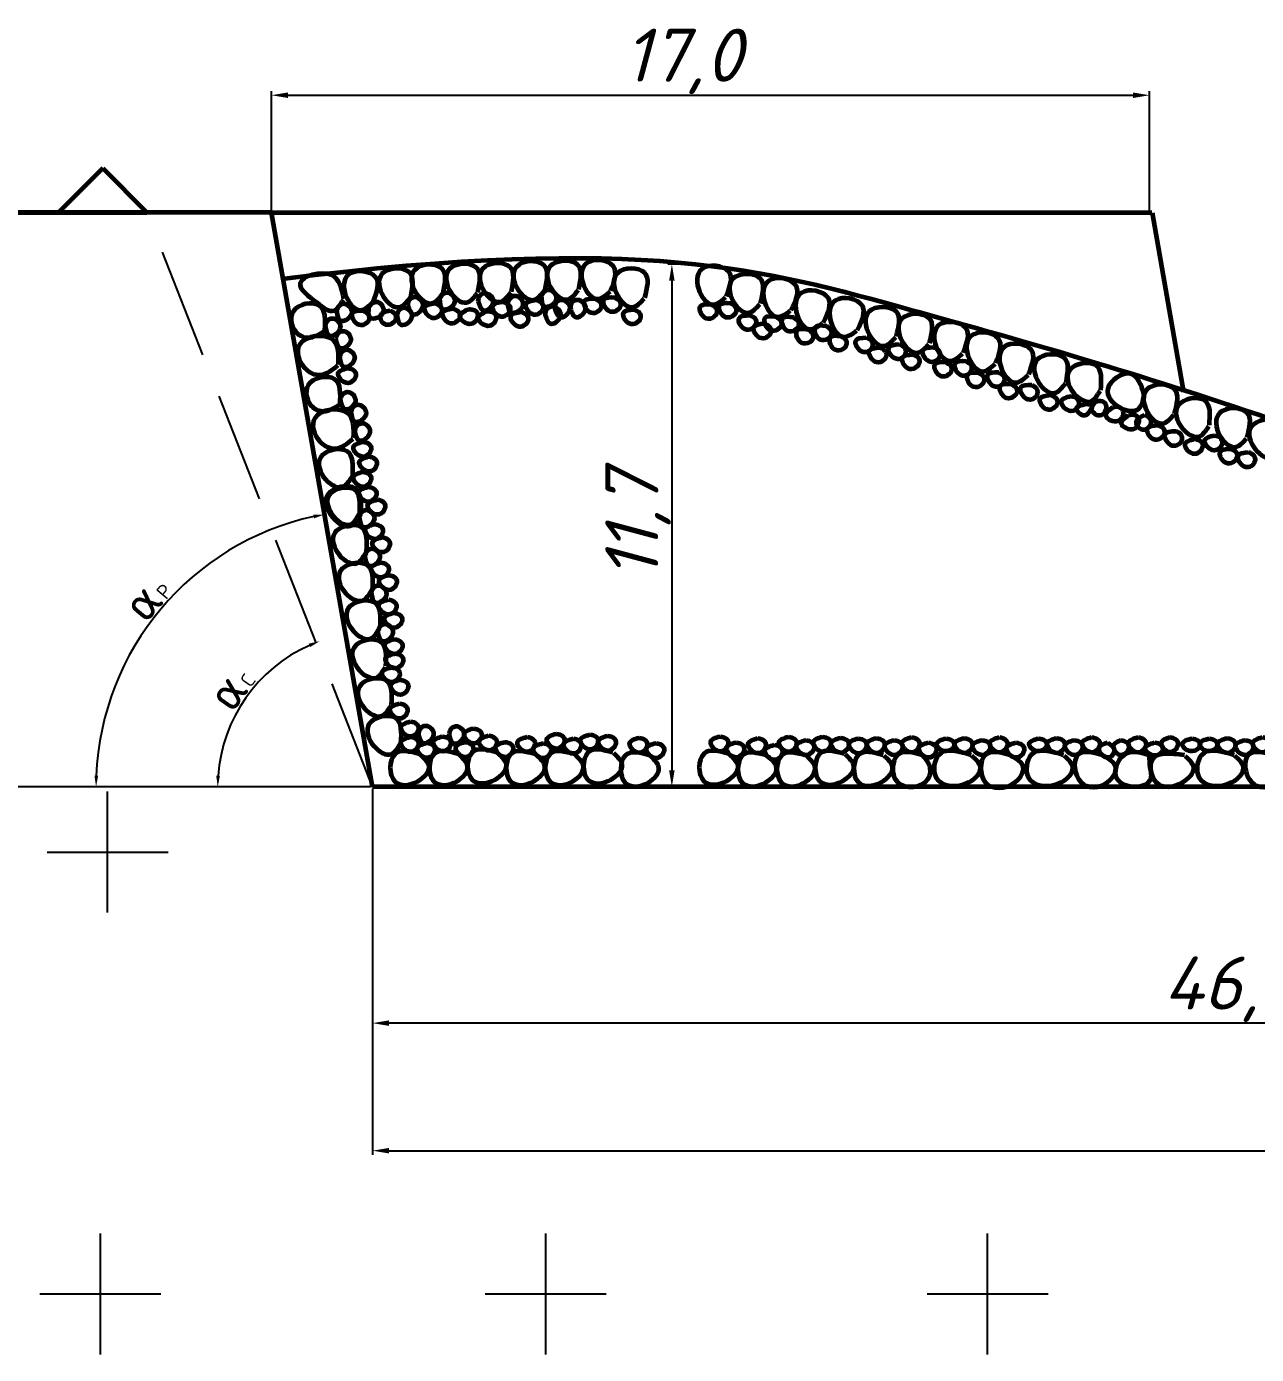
# Model space of a CAD drawing. Header units: millimetres. Extents: x 1555 to 5750, y -1109 to 1444.
# Drawn here: x 3467.8 to 3523.5, y -448.6 to -388.5 of the extents above; entities that cross this region are included whole.
import ezdxf

# ---------------------------------------------------------------- set-up
doc = ezdxf.new("R2010")
doc.units = ezdxf.units.MM
doc.linetypes.add('gost5', pattern=[7, 5, -2, 0])
doc.dimstyles.new('ISO-25', dxfattribs={"dimtxt": 2.5, "dimasz": 2.5, "dimexe": 1.25, "dimexo": 0.625, "dimtad": 1, "dimtxsty": 'Standard', "dimcen": 2.5, "dimadec": 0, "dimazin": 0, "dimtfac": 1, "dimtmove": 0, "dimatfit": 3, "dimfxl": 1, "dimarcsym": 0})

# ---------------------------------------------------------------- blocks, each defined once
blk = doc.blocks.new('*D71')
at = {"color": 0, "lineweight": -2, "transparency": 16777216}
for p, q in [((3483.45, -422.983), (3483.45, -439.544)), ((3609.814, -423.233), (3609.814, -439.544)), ((3484.2, -439.357), (3609.064, -439.357))]:
    blk.add_line(p, q, dxfattribs=at)
at = {"color": 0, "lineweight": 25, "transparency": 16777216}
for points in [[(3484.2, -439.232), (3484.2, -439.482), (3483.45, -439.357)], [(3609.064, -439.232), (3609.064, -439.482), (3609.814, -439.357)]]:
    blk.add_solid(points, dxfattribs=at)
at = {"layer": 'Defpoints', "color": 0, "lineweight": 25, "transparency": 16777216}
for p in [(3483.45, -422.889), (3609.814, -423.139), (3609.814, -439.357)]:
    blk.add_point(p, dxfattribs=at)
at = {"color": 0, "transparency": 16777216, "insert": (3546.632, -438.063), "char_height": 2.4, "attachment_point": 5}
blk.add_mtext('{\\fISOCPEUR|b0|i1|c0|p34;6\\fISOCPEUR|b0|i1|c204|p34;6}', dxfattribs=at)
blk = doc.blocks.new('*D73')
at = {"color": 0, "lineweight": -2, "transparency": 16777216}
for p, q in [((3483.45, -422.983), (3483.45, -433.771)), ((3566.184, -423.233), (3566.184, -433.771)), ((3565.434, -433.584), (3484.2, -433.584))]:
    blk.add_line(p, q, dxfattribs=at)
at = {"color": 0, "lineweight": 25, "transparency": 16777216}
for points in [[(3484.2, -433.459), (3484.2, -433.709), (3483.45, -433.584)], [(3565.434, -433.459), (3565.434, -433.709), (3566.184, -433.584)]]:
    blk.add_solid(points, dxfattribs=at)
at = {"layer": 'Defpoints', "color": 0, "lineweight": 25, "transparency": 16777216}
for p in [(3483.45, -422.889), (3566.184, -423.139), (3483.45, -433.584)]:
    blk.add_point(p, dxfattribs=at)
at = {"color": 0, "transparency": 16777216, "insert": (3522.248, -432.05), "char_height": 2.4, "attachment_point": 5}
blk.add_mtext('{\\fISOCPEUR|b0|i1|c0|p34;46\\fISOCPEUR|b0|i1|c204|p34;,0}', dxfattribs=at)
blk = doc.blocks.new('*D74')
at = {"color": 0, "lineweight": -2, "transparency": 16777216}
for p, q in [((3478.772, -396.889), (3459.205, -396.889)), ((3459.393, -422.139), (3459.393, -397.639)), ((3483.357, -422.889), (3459.205, -422.889))]:
    blk.add_line(p, q, dxfattribs=at)
at = {"color": 0, "lineweight": 25, "transparency": 16777216}
for points in [[(3459.268, -397.639), (3459.518, -397.639), (3459.393, -396.889)], [(3459.268, -422.139), (3459.518, -422.139), (3459.393, -422.889)]]:
    blk.add_solid(points, dxfattribs=at)
at = {"layer": 'Defpoints', "color": 0, "lineweight": 25, "transparency": 16777216}
for p in [(3459.393, -396.889), (3478.866, -396.889), (3483.45, -422.889)]:
    blk.add_point(p, dxfattribs=at)
at = {"color": 0, "transparency": 16777216, "insert": (3458.099, -411.889), "char_height": 2.4, "attachment_point": 5, "rotation": 90}
blk.add_mtext('{\\fISOCPEUR|b0|i1|c0|p34;13}', dxfattribs=at)
blk = doc.blocks.new('*D78')
at = {"color": 0, "lineweight": -2, "transparency": 16777216}
blk.add_arc((3483.45, -422.889), 7.012, 114.08647, 175.91353, dxfattribs=at)
at = {"color": 0, "lineweight": 25, "transparency": 16777216}
for points in [[(3480.557, -416.411), (3480.62, -416.565), (3481.052, -416.3)], [(3476.54, -422.393), (3476.373, -422.387), (3476.438, -422.889)]]:
    blk.add_solid(points, dxfattribs=at)
at = {"layer": 'Defpoints', "color": 0, "lineweight": 25, "transparency": 16777216}
for p in [(3472.531, -392.889), (3478.638, -417.789), (3472.282, -422.889), (3483.45, -422.889), (3483.45, -422.889)]:
    blk.add_point(p, dxfattribs=at)
at = {"color": 0, "transparency": 16777216, "insert": (3477, -418.373), "char_height": 1.6, "attachment_point": 5, "rotation": 55}
blk.add_mtext('{\\fISOCPEUR|b0|i0|c204|p34;α\\fISOCPEUR|b0|i0|c0|p34;\\H0.4x;C}', dxfattribs=at)
blk = doc.blocks.new('*D79')
at = {"color": 0, "lineweight": -2, "transparency": 16777216}
blk.add_line((3472.219, -422.889), (3470.807, -422.889), dxfattribs=at)
blk.add_arc((3483.45, -422.889), 12.519, 102.28854, 177.71146, dxfattribs=at)
at = {"color": 0, "lineweight": 25, "transparency": 16777216}
for points in [[(3480.77, -410.576), (3480.802, -410.739), (3481.276, -410.561)], [(3471.025, -422.391), (3470.858, -422.388), (3470.932, -422.889)]]:
    blk.add_solid(points, dxfattribs=at)
at = {"layer": 'Defpoints', "color": 0, "lineweight": 25, "transparency": 16777216}
for p in [(3478.161, -392.889), (3475.975, -412.848), (3472.282, -422.889), (3483.45, -422.889), (3483.45, -422.889)]:
    blk.add_point(p, dxfattribs=at)
at = {"color": 0, "transparency": 16777216, "insert": (3473.2, -414.288), "char_height": 1.6, "attachment_point": 5, "rotation": 50}
blk.add_mtext('{\\fISOCPEUR|b0|i0|c204|p34;α\\H0.4063x;Р}', dxfattribs=at)
blk = doc.blocks.new('*D80')
at = {"color": 0, "lineweight": -2, "transparency": 16777216}
for p, q in [((3498.063, -399.231), (3496.81, -399.231)), ((3496.998, -399.981), (3496.998, -422.139)), ((3498.063, -422.889), (3496.81, -422.889))]:
    blk.add_line(p, q, dxfattribs=at)
at = {"color": 0, "lineweight": 25, "transparency": 16777216}
for points in [[(3496.873, -399.981), (3497.123, -399.981), (3496.998, -399.231)], [(3496.873, -422.139), (3497.123, -422.139), (3496.998, -422.889)]]:
    blk.add_solid(points, dxfattribs=at)
at = {"layer": 'Defpoints', "color": 0, "lineweight": 25, "transparency": 16777216}
for p in [(3498.157, -399.231), (3496.998, -422.889), (3498.157, -422.889)]:
    blk.add_point(p, dxfattribs=at)
at = {"color": 0, "transparency": 16777216, "insert": (3495.464, -411.06), "char_height": 2.4, "attachment_point": 5, "rotation": 90}
blk.add_mtext('{\\fISOCPEUR|b0|i1|c0|p34;1\\fISOCPEUR|b0|i1|c204|p34;1,7}', dxfattribs=at)
blk = doc.blocks.new('*D81')
at = {"color": 0, "lineweight": -2, "transparency": 16777216}
for p, q in [((3478.866, -396.796), (3478.866, -391.403)), ((3479.616, -391.59), (3517.866, -391.59)), ((3518.616, -396.796), (3518.616, -391.403))]:
    blk.add_line(p, q, dxfattribs=at)
at = {"color": 0, "lineweight": 25, "transparency": 16777216}
for points in [[(3479.616, -391.465), (3479.616, -391.715), (3478.866, -391.59)], [(3517.866, -391.465), (3517.866, -391.715), (3518.616, -391.59)]]:
    blk.add_solid(points, dxfattribs=at)
at = {"layer": 'Defpoints', "color": 0, "lineweight": 25, "transparency": 16777216}
for p in [(3518.616, -391.59), (3478.866, -396.889), (3518.616, -396.889)]:
    blk.add_point(p, dxfattribs=at)
at = {"color": 0, "transparency": 16777216, "insert": (3497.484, -390.056), "char_height": 2.4, "attachment_point": 5}
blk.add_mtext('{\\fISOCPEUR|b0|i1|c204|p34;17,0}', dxfattribs=at)

msp = doc.modelspace()

# ---------------------------------------------------------------- linework, layer by layer
at = {"color": 0, "lineweight": 60}
for p, q in [((3471.2365, -394.8894), (3469.2365, -396.8894)), ((3471.2365, -394.8894), (3473.2365, -396.8894)), ((3432.9451, -396.8894), (3473.2365, -396.8894)), ((3478.8658, -396.8894), (3454.1282, -396.8897)), ((3483.4503, -422.8894), (3478.8658, -396.8894)), ((3478.8658, -396.8894), (3518.7318, -396.8894)), ((3520.1772, -405.0243), (3518.7529, -396.9082)), ((3609.7694, -422.8893), (3483.4503, -422.8894))]:
    msp.add_line(p, q, dxfattribs=at)
at = {"color": 0, "lineweight": 20}
for p, q in [((3471.7237, -396.9043), (3471.7237, -396.8893)), ((3475.7877, -396.9043), (3475.7877, -396.8893)), ((3479.8517, -396.9043), (3479.8517, -396.8893)), ((3483.9157, -396.9043), (3483.9157, -396.8893)), ((3487.9797, -396.9043), (3487.9797, -396.8893)), ((3483.4503, -422.8894), (3470.0057, -422.8894)), ((3483.4503, -422.8894), (3563.4503, -422.8894))]:
    msp.add_line(p, q, dxfattribs=at)
at = {"color": 0, "linetype": 'gost5'}
msp.add_line((3483.4503, -422.8894), (3473.2365, -396.8894), dxfattribs=at)
at = {"color": 0}
for p, q in [((3494.6191, -422.8894), (3483.4503, -422.8894)), ((3471.4511, -428.5785), (3471.4511, -423.1015)), ((3468.7127, -425.84), (3474.1896, -425.84)), ((3471.1298, -448.5785), (3471.1298, -443.1015)), ((3491.2905, -448.5785), (3491.2905, -443.1015)), ((3511.2905, -448.5785), (3511.2905, -443.1015)), ((3468.3914, -445.84), (3473.8683, -445.84)), ((3488.552, -445.84), (3494.029, -445.84)), ((3508.552, -445.84), (3514.029, -445.84))]:
    msp.add_line(p, q, dxfattribs=at)
at = {"color": 0, "lineweight": 60}
msp.add_open_spline([(3545.8888, -414.4269), (3524.7427, -405.9141), (3508.0735, -401.4756), (3495.6867, -397.8747), (3479.3386, -399.9173)], degree=3, knots=[72.687963, 72.687963, 72.687963, 72.687963, 128.1104849, 174.0519789, 174.0519789, 174.0519789, 174.0519789], dxfattribs=at)
for points in [[(3491.2633, -400.3966), (3491.1867, -399.2655), (3489.9597, -399.3486), (3490.0297, -400.3828), (3490.7428, -400.8539), (3491.2332, -400.4311)], [(3492.7904, -400.3762), (3492.7137, -399.2451), (3491.4867, -399.3282), (3491.5568, -400.3623), (3492.2699, -400.8335), (3492.7602, -400.4107)], [(3494.2342, -400.4434), (3494.3398, -399.3147), (3493.1153, -399.2001), (3493.0187, -400.2321), (3493.6471, -400.8114), (3494.1989, -400.4727)], [(3482.1525, -400.8073), (3481.5752, -399.7209), (3480.1658, -400.0981), (3480.9302, -400.9743), (3481.7046, -401.3359), (3482.1278, -400.8459)], [(3483.481, -400.9479), (3483.5866, -399.8191), (3482.3621, -399.7046), (3482.2656, -400.7366), (3482.894, -401.3159), (3483.4458, -400.9771)], [(3485.1784, -400.7245), (3485.1018, -399.5934), (3483.8748, -399.6765), (3483.9448, -400.7107), (3484.6579, -401.1818), (3485.1483, -400.759)], [(3486.648, -400.5474), (3486.5714, -399.4163), (3485.3444, -399.4994), (3485.4144, -400.5335), (3486.1275, -401.0047), (3486.6179, -400.5819)], [(3488.2178, -400.5151), (3488.1412, -399.384), (3486.9142, -399.4671), (3486.9842, -400.5012), (3487.6973, -400.9724), (3488.1877, -400.5496)], [(3489.737, -400.4847), (3489.6604, -399.3536), (3488.4334, -399.4367), (3488.5034, -400.4709), (3489.2165, -400.942), (3489.7069, -400.5192)], [(3495.7755, -400.7549), (3495.7623, -399.6213), (3494.5325, -399.6357), (3494.5446, -400.6721), (3495.2303, -401.1824), (3495.7435, -400.7877)], [(3499.4672, -400.6986), (3499.5728, -399.5698), (3498.3483, -399.4553), (3498.2517, -400.4873), (3498.8801, -401.0666), (3499.4319, -400.7278)], [(3501.0085, -401.0101), (3500.9953, -399.8765), (3499.7655, -399.8909), (3499.7776, -400.9273), (3500.4633, -401.4376), (3500.9765, -401.0429)], [(3502.3977, -401.3134), (3502.607, -400.1992), (3501.3983, -399.9722), (3501.207, -400.9909), (3501.7793, -401.6257), (3502.36, -401.3393)], [(3485.052, -401.0999), (3485.3237, -401.5233), (3485.7304, -401.056), (3485.2939, -400.7256), (3485.133, -400.8341), (3485.052, -401.0999)], [(3486.4999, -400.7956), (3486.6305, -401.2814), (3487.1597, -400.9593), (3486.8438, -400.5122), (3486.6576, -400.5668), (3486.4999, -400.7956)], [(3488.2327, -400.9265), (3488.5044, -401.3498), (3488.9111, -400.8825), (3488.4745, -400.5521), (3488.3136, -400.6606), (3488.2327, -400.9265)], [(3489.5889, -400.9452), (3489.7195, -401.431), (3490.2487, -401.1089), (3489.9328, -400.6618), (3489.7466, -400.7164), (3489.5889, -400.9452)], [(3491.0992, -400.6737), (3491.2298, -401.1596), (3491.759, -400.8374), (3491.4431, -400.3903), (3491.2569, -400.4449), (3491.0992, -400.6737)], [(3491.698, -401.2249), (3491.9697, -401.6483), (3492.3764, -401.1809), (3491.9398, -400.8506), (3491.7789, -400.959), (3491.698, -401.2249)], [(3492.4061, -401.2249), (3492.6778, -401.6483), (3493.0845, -401.1809), (3492.6479, -400.8506), (3492.487, -400.959), (3492.4061, -401.2249)], [(3493.5404, -400.7933), (3493.0479, -400.896), (3493.3393, -401.4427), (3493.8037, -401.1528), (3493.7598, -400.9638), (3493.5404, -400.7933)], [(3494.4155, -400.7388), (3493.923, -400.8416), (3494.2144, -401.3883), (3494.6788, -401.0984), (3494.6349, -400.9094), (3494.4155, -400.7388)], [(3503.861, -401.8719), (3504.0703, -400.7577), (3502.8616, -400.5307), (3502.6703, -401.5494), (3503.2426, -402.1842), (3503.8233, -401.8978)], [(3505.4001, -402.2187), (3505.6093, -401.1045), (3504.4006, -400.8775), (3504.2093, -401.8962), (3504.7816, -402.531), (3505.3623, -402.2446)], [(3481.2907, -402.2263), (3481.0493, -401.1186), (3479.8476, -401.3805), (3480.0684, -402.3932), (3480.6444, -402.5516), (3481.266, -402.2648)], [(3481.831, -401.3499), (3482.0314, -401.8114), (3482.5077, -401.4152), (3482.1297, -401.0192), (3481.9535, -401.1005), (3481.831, -401.3499)], [(3483.0376, -401.3371), (3482.5452, -401.4398), (3482.8366, -401.9865), (3483.301, -401.6966), (3483.2571, -401.5076), (3483.0376, -401.3371)], [(3483.295, -401.1691), (3483.3461, -401.6696), (3483.9201, -401.4365), (3483.6799, -400.9445), (3483.4873, -400.9685), (3483.295, -401.1691)], [(3484.2445, -401.326), (3483.8091, -401.5632), (3484.0434, -401.9754), (3484.5079, -401.6855), (3484.464, -401.4965), (3484.2445, -401.326)], [(3484.5593, -401.5326), (3484.7597, -401.9941), (3485.236, -401.5979), (3484.858, -401.2019), (3484.6818, -401.2832), (3484.5593, -401.5326)], [(3486.2727, -401.0025), (3485.8031, -401.1829), (3486.1783, -401.6758), (3486.5903, -401.3152), (3486.5167, -401.1357), (3486.2727, -401.0025)], [(3487.0902, -401.2458), (3486.6205, -401.4261), (3486.9958, -401.919), (3487.4077, -401.5585), (3487.3341, -401.3789), (3487.0902, -401.2458)], [(3487.7983, -401.2708), (3487.4054, -401.585), (3487.9124, -401.941), (3488.1957, -401.4725), (3488.0712, -401.3238), (3487.7983, -401.2708)], [(3488.6329, -401.3596), (3488.24, -401.6738), (3488.747, -402.0298), (3489.0303, -401.5613), (3488.9058, -401.4125), (3488.6329, -401.3596)], [(3489.3617, -400.9399), (3488.8921, -401.1202), (3489.2673, -401.6132), (3489.6793, -401.2526), (3489.6057, -401.073), (3489.3617, -400.9399)], [(3490.1792, -401.3954), (3489.7095, -401.5757), (3490.0848, -402.0687), (3490.4968, -401.7081), (3490.4232, -401.5286), (3490.1792, -401.3954)], [(3490.8595, -400.8543), (3490.3898, -401.0347), (3490.7651, -401.5276), (3491.177, -401.167), (3491.1034, -400.9875), (3490.8595, -400.8543)], [(3491.2731, -401.5237), (3491.5448, -401.9471), (3491.9515, -401.4798), (3491.515, -401.1494), (3491.3541, -401.2579), (3491.2731, -401.5237)], [(3495.2852, -401.2855), (3494.8062, -401.4392), (3495.1533, -401.9524), (3495.5848, -401.6154), (3495.5213, -401.432), (3495.2852, -401.2855)], [(3498.7734, -401.0485), (3498.2809, -401.1512), (3498.5723, -401.6979), (3499.0367, -401.408), (3498.9929, -401.219), (3498.7734, -401.0485)], [(3499.6485, -400.994), (3499.156, -401.0967), (3499.4474, -401.6434), (3499.9118, -401.3535), (3499.8679, -401.1645), (3499.6485, -400.994)], [(3507.1617, -402.5085), (3507.1484, -401.3749), (3505.9187, -401.3892), (3505.9308, -402.4257), (3506.6164, -402.936), (3507.1297, -402.5413)], [(3508.6582, -402.8167), (3508.645, -401.6831), (3507.4152, -401.6975), (3507.4273, -402.7339), (3508.113, -403.2442), (3508.6262, -402.8495)], [(3481.3131, -402.0198), (3481.5135, -402.4812), (3481.9899, -402.0851), (3481.6118, -401.689), (3481.4357, -401.7703), (3481.3131, -402.0198)], [(3500.5182, -401.5406), (3500.0392, -401.6944), (3500.3863, -402.2076), (3500.8178, -401.8706), (3500.7543, -401.6872), (3500.5182, -401.5406)], [(3501.1856, -401.9244), (3500.7066, -402.0782), (3501.0536, -402.5914), (3501.4851, -402.2544), (3501.4217, -402.071), (3501.1856, -401.9244)], [(3501.7221, -401.606), (3501.2222, -401.6629), (3501.462, -402.2341), (3501.9511, -401.9882), (3501.9249, -401.796), (3501.7221, -401.606)], [(3502.508, -401.6321), (3502.0082, -401.689), (3502.2479, -402.2603), (3502.7371, -402.0144), (3502.7108, -401.8222), (3502.508, -401.6321)], [(3503.9931, -402.0272), (3503.4932, -402.0841), (3503.733, -402.6553), (3504.2222, -402.4095), (3504.1959, -402.2172), (3503.9931, -402.0272)], [(3510.1965, -403.243), (3510.2993, -402.1139), (3509.0745, -402.0025), (3508.9806, -403.0347), (3509.6105, -403.6124), (3510.1614, -403.2723)], [(3481.8996, -403.7733), (3481.6582, -402.6656), (3480.1393, -402.8808), (3480.3577, -403.9129), (3481.0823, -404.2504), (3481.8749, -403.8118)], [(3481.7895, -402.5913), (3481.9899, -403.0527), (3482.4662, -402.6566), (3482.0882, -402.2606), (3481.912, -402.3418), (3481.7895, -402.5913)], [(3503.1631, -402.185), (3502.6633, -402.2419), (3502.903, -402.8132), (3503.3922, -402.5673), (3503.3659, -402.375), (3503.1631, -402.185)], [(3504.6742, -402.4912), (3504.1744, -402.5481), (3504.4141, -403.1193), (3504.9033, -402.8734), (3504.877, -402.6812), (3504.6742, -402.4912)], [(3505.7987, -402.5501), (3505.3197, -402.7039), (3505.6668, -403.217), (3506.0678, -402.9946), (3506.0348, -402.6967), (3505.7987, -402.5501)], [(3511.6698, -403.718), (3511.7726, -402.589), (3510.5478, -402.4775), (3510.4538, -403.5098), (3511.0837, -404.0875), (3511.6346, -403.7473)], [(3481.9641, -403.4327), (3482.1645, -403.8942), (3482.6408, -403.498), (3482.2628, -403.102), (3482.0866, -403.1833), (3481.9641, -403.4327)], [(3506.4116, -403.0106), (3505.9326, -403.1643), (3506.2797, -403.6775), (3506.7112, -403.3405), (3506.6477, -403.1571), (3506.4116, -403.0106)], [(3507.2953, -402.8583), (3506.8163, -403.0121), (3507.1634, -403.5253), (3507.5643, -403.3028), (3507.5314, -403.0049), (3507.2953, -402.8583)], [(3508.8416, -402.9921), (3508.3626, -403.1459), (3508.7097, -403.659), (3509.1107, -403.4366), (3509.0777, -403.1387), (3508.8416, -402.9921)], [(3513.1558, -404.2267), (3513.2585, -403.0977), (3512.0338, -402.9862), (3511.9398, -404.0185), (3512.5697, -404.5962), (3513.1206, -404.256)], [(3514.8425, -404.5992), (3514.7511, -403.4692), (3513.5253, -403.5683), (3513.6089, -404.6015), (3514.3281, -405.0632), (3514.8129, -404.6341)], [(3507.9082, -403.3188), (3507.4292, -403.4726), (3507.7763, -403.9857), (3508.2078, -403.6488), (3508.1443, -403.4654), (3507.9082, -403.3188)], [(3509.3991, -403.6657), (3508.9069, -403.7697), (3509.1997, -404.3156), (3509.6634, -404.0245), (3509.619, -403.8357), (3509.3991, -403.6657)], [(3510.3097, -403.62), (3509.8175, -403.724), (3510.1103, -404.27), (3510.532, -404.0897), (3510.5296, -403.79), (3510.3097, -403.62)], [(3516.4126, -404.9321), (3516.2061, -403.8174), (3514.9968, -404.0414), (3515.1856, -405.0606), (3515.9483, -405.4464), (3516.3866, -404.9699)], [(3481.9798, -405.5553), (3481.7383, -404.4476), (3480.5367, -404.7095), (3480.7575, -405.7222), (3481.3335, -405.8806), (3481.955, -405.5938)], [(3482.3317, -403.9404), (3481.8935, -404.1875), (3482.3369, -404.6202), (3482.6916, -404.2032), (3482.5925, -404.0364), (3482.3317, -403.9404)], [(3510.8724, -404.1407), (3510.3801, -404.2447), (3510.6729, -404.7907), (3511.1366, -404.4996), (3511.0922, -404.3107), (3510.8724, -404.1407)], [(3511.7957, -404.1287), (3511.3035, -404.2327), (3511.5963, -404.7787), (3512.0179, -404.5984), (3512.0156, -404.2987), (3511.7957, -404.1287)], [(3518.3818, -405.1465), (3517.7593, -404.199), (3516.7314, -404.8743), (3517.3006, -405.7406), (3518.1381, -405.7775), (3518.3725, -405.1913)], [(3482.0022, -405.3488), (3482.2026, -405.8102), (3482.6789, -405.4141), (3482.3009, -405.018), (3482.1247, -405.0993), (3482.0022, -405.3488)], [(3512.3583, -404.6495), (3511.8661, -404.7534), (3512.1589, -405.2994), (3512.6226, -405.0083), (3512.5782, -404.8194), (3512.3583, -404.6495)], [(3513.2912, -404.7031), (3512.7989, -404.8071), (3513.0917, -405.3531), (3513.5134, -405.1728), (3513.5111, -404.8731), (3513.2912, -404.7031)], [(3519.7543, -406.0145), (3519.7411, -404.8809), (3518.5114, -404.8952), (3518.5235, -405.9317), (3519.2091, -406.442), (3519.7223, -406.0472)], [(3482.4785, -405.9203), (3482.6789, -406.3818), (3483.1552, -405.9856), (3482.7772, -405.5896), (3482.601, -405.6709), (3482.4785, -405.9203)], [(3514.1289, -405.1518), (3513.6617, -405.3382), (3514.0433, -405.8262), (3514.4506, -405.4603), (3514.3746, -405.2817), (3514.1289, -405.1518)], [(3515.0767, -405.2057), (3514.631, -405.4389), (3515.0605, -405.8853), (3515.4177, -405.5977), (3515.3344, -405.3098), (3515.0767, -405.2057)], [(3515.7592, -405.5548), (3515.3135, -405.7881), (3515.6813, -406.0893), (3515.9277, -405.8653), (3516.0169, -405.6589), (3515.7592, -405.5548)], [(3516.1921, -405.4407), (3516.0105, -405.8503), (3516.4407, -406.0735), (3516.6223, -405.557), (3516.47, -405.4368), (3516.1921, -405.4407)], [(3521.3298, -406.5237), (3521.1234, -405.409), (3519.9141, -405.633), (3520.1029, -406.6522), (3520.8655, -407.038), (3521.3039, -406.5615)], [(3482.5886, -407.1023), (3482.3472, -405.9946), (3480.8284, -406.2098), (3481.0467, -407.242), (3481.7713, -407.5794), (3482.5639, -407.1408)], [(3516.9618, -405.7004), (3516.6413, -406.0883), (3517.2104, -406.3332), (3517.392, -405.8167), (3517.2396, -405.6965), (3516.9618, -405.7004)], [(3517.6682, -406.0589), (3517.3477, -406.4468), (3517.9168, -406.6917), (3518.0984, -406.1752), (3517.9461, -406.055), (3517.6682, -406.0589)], [(3518.3914, -406.0561), (3518.0355, -406.3371), (3518.2595, -406.723), (3518.6605, -406.5006), (3518.6275, -406.2026), (3518.3914, -406.0561)], [(3523.042, -407.0852), (3523.0288, -405.9516), (3521.799, -405.966), (3521.8111, -407.0024), (3522.4968, -407.5127), (3523.01, -407.118)], [(3524.6413, -407.4873), (3524.4349, -406.3726), (3523.2256, -406.5966), (3523.4144, -407.6157), (3524.177, -408.0016), (3524.6154, -407.5251)], [(3482.6532, -406.7617), (3482.8536, -407.2232), (3483.3299, -406.827), (3482.9519, -406.431), (3482.7757, -406.5123), (3482.6532, -406.7617)], [(3519.0043, -406.5165), (3518.5253, -406.6703), (3518.8724, -407.1835), (3519.3039, -406.8465), (3519.2404, -406.6631), (3519.0043, -406.5165)], [(3519.7972, -406.7858), (3519.3182, -406.9396), (3519.6653, -407.4527), (3520.0663, -407.2303), (3520.0333, -406.9324), (3519.7972, -406.7858)], [(3483.0208, -407.2694), (3482.5826, -407.5166), (3483.026, -407.9492), (3483.3807, -407.5322), (3483.2816, -407.3654), (3483.0208, -407.2694)], [(3520.6765, -407.1464), (3520.2307, -407.3797), (3520.6603, -407.8261), (3521.028, -407.4204), (3520.9341, -407.2505), (3520.6765, -407.1464)], [(3521.5628, -406.983), (3521.117, -407.2162), (3521.5466, -407.6626), (3521.9038, -407.375), (3521.8205, -407.0871), (3521.5628, -406.983)], [(3482.5479, -408.8153), (3482.3065, -407.7076), (3481.1049, -407.9695), (3481.3256, -408.9822), (3482.0942, -409.317), (3482.5232, -408.8538)], [(3483.286, -407.9425), (3482.8479, -408.1897), (3483.2912, -408.6224), (3483.646, -408.2053), (3483.5469, -408.0385), (3483.286, -407.9425)], [(3522.292, -407.5873), (3521.8129, -407.7411), (3522.16, -408.2542), (3522.5915, -407.9173), (3522.5281, -407.7339), (3522.292, -407.5873)], [(3523.1087, -407.7494), (3522.6297, -407.9032), (3522.9768, -408.4163), (3523.3778, -408.1939), (3523.3448, -407.896), (3523.1087, -407.7494)], [(3483.0188, -408.6281), (3482.5806, -408.8752), (3483.024, -409.3079), (3483.3787, -408.8909), (3483.2796, -408.724), (3483.0188, -408.6281)], [(3483.2609, -409.3136), (3482.8227, -409.5608), (3483.2661, -409.9934), (3483.6208, -409.5764), (3483.5217, -409.4096), (3483.2609, -409.3136)], [(3482.8533, -410.6878), (3483.0537, -411.1493), (3483.5301, -410.7531), (3483.152, -410.3571), (3482.9759, -410.4384), (3482.8533, -410.6878)], [(3483.6644, -409.8916), (3483.2262, -410.1387), (3483.6696, -410.5714), (3484.0243, -410.1544), (3483.9252, -409.9876), (3483.6644, -409.8916)], [(3483.179, -412.2451), (3482.9376, -411.1374), (3481.736, -411.3993), (3481.9567, -412.412), (3482.7311, -412.7737), (3483.1543, -412.2836)], [(3483.5511, -410.9975), (3483.1129, -411.2446), (3483.5563, -411.6773), (3483.911, -411.2603), (3483.8119, -411.0935), (3483.5511, -410.9975)], [(3483.8758, -411.5953), (3483.4376, -411.8425), (3483.881, -412.2751), (3484.2358, -411.8581), (3484.1366, -411.6913), (3483.8758, -411.5953)], [(3483.1065, -412.437), (3483.3069, -412.8985), (3483.7832, -412.5023), (3483.4052, -412.1063), (3483.229, -412.1876), (3483.1065, -412.437)], [(3483.4459, -413.958), (3483.2045, -412.8504), (3482.0029, -413.1123), (3482.2236, -414.125), (3482.9922, -414.4598), (3483.4212, -413.9966)], [(3483.8246, -412.7397), (3483.3864, -412.9868), (3483.8298, -413.4195), (3484.1845, -413.0025), (3484.0854, -412.8357), (3483.8246, -412.7397)], [(3484.1835, -413.3033), (3483.7453, -413.5505), (3484.1887, -413.9832), (3484.5434, -413.5661), (3484.4443, -413.3993), (3484.1835, -413.3033)], [(3483.399, -414.1074), (3483.5994, -414.5688), (3484.0757, -414.1727), (3483.6977, -413.7766), (3483.5215, -413.8579), (3483.399, -414.1074)], [(3483.7939, -415.6624), (3483.5524, -414.5548), (3482.3508, -414.8167), (3482.5716, -415.8294), (3483.346, -416.191), (3483.7691, -415.701)], [(3484.1664, -414.4136), (3483.7282, -414.6607), (3484.1716, -415.0934), (3484.5263, -414.6764), (3484.4272, -414.5096), (3484.1664, -414.4136)], [(3484.4228, -415.0114), (3483.9846, -415.2585), (3484.428, -415.6912), (3484.7827, -415.2742), (3484.6836, -415.1074), (3484.4228, -415.0114)], [(3483.6942, -415.8506), (3483.8946, -416.312), (3484.3709, -415.9159), (3483.9929, -415.5198), (3483.8167, -415.6011), (3483.6942, -415.8506)], [(3484.0544, -417.4283), (3483.8129, -416.3206), (3482.6113, -416.5825), (3482.8321, -417.5952), (3483.6065, -417.9569), (3484.0297, -417.4668)], [(3484.4399, -416.207), (3484.0017, -416.4542), (3484.4451, -416.8869), (3484.7998, -416.4698), (3484.7007, -416.303), (3484.4399, -416.207)], [(3484.474, -416.8561), (3484.0359, -417.1032), (3484.4793, -417.5359), (3484.834, -417.1189), (3484.7349, -416.9521), (3484.474, -416.8561)], [(3484.3144, -417.4755), (3483.8762, -417.7227), (3484.3196, -418.1554), (3484.6744, -417.7383), (3484.5752, -417.5715), (3484.3144, -417.4755)], [(3484.3093, -419.1812), (3484.0678, -418.0735), (3482.8662, -418.3354), (3483.087, -419.3481), (3483.8555, -419.6829), (3484.2845, -419.2197)], [(3484.7059, -418.0452), (3484.2677, -418.2924), (3484.7111, -418.7251), (3485.0658, -418.308), (3484.9667, -418.1412), (3484.7059, -418.0452)], [(3484.6716, -419.1228), (3484.2334, -419.3699), (3484.6768, -419.8026), (3485.0315, -419.3856), (3484.9324, -419.2188), (3484.6716, -419.1228)], [(3484.7402, -420.8861), (3484.4987, -419.7784), (3483.2971, -420.0403), (3483.5179, -421.0531), (3484.2923, -421.4147), (3484.7154, -420.9246)], [(3485.1677, -419.9363), (3484.7295, -420.1835), (3485.1729, -420.6161), (3485.5276, -420.1991), (3485.4285, -420.0323), (3485.1677, -419.9363)], [(3485.1677, -420.6303), (3484.7295, -420.8775), (3485.1729, -421.3102), (3485.5276, -420.8931), (3485.4285, -420.7263), (3485.1677, -420.6303)], [(3485.535, -420.4549), (3485.7354, -420.9163), (3486.2117, -420.5202), (3485.8337, -420.1241), (3485.6575, -420.2054), (3485.535, -420.4549)], [(3486.6338, -420.6062), (3486.1957, -420.8534), (3486.6391, -421.2861), (3486.9938, -420.869), (3486.8947, -420.7022), (3486.6338, -420.6062)], [(3486.9209, -420.4757), (3487.1213, -420.9371), (3487.5977, -420.541), (3487.2196, -420.145), (3487.0434, -420.2262), (3486.9209, -420.4757)], [(3488.0267, -420.2446), (3487.5885, -420.4918), (3488.0319, -420.9244), (3488.3866, -420.5074), (3488.2875, -420.3406), (3488.0267, -420.2446)], [(3488.7097, -420.5693), (3488.2715, -420.8165), (3488.7149, -421.2492), (3489.0696, -420.8321), (3488.9705, -420.6653), (3488.7097, -420.5693)], [(3490.4405, -420.629), (3490.0023, -420.8761), (3490.4457, -421.3088), (3490.8004, -420.8918), (3490.7013, -420.725), (3490.4405, -420.629)], [(3491.7792, -420.4901), (3491.341, -420.7373), (3491.7844, -421.1699), (3492.1391, -420.7529), (3492.04, -420.5861), (3491.7792, -420.4901)], [(3493.2979, -420.5233), (3492.8597, -420.7705), (3493.3031, -421.2032), (3493.6578, -420.7861), (3493.5587, -420.6193), (3493.2979, -420.5233)], [(3494.1028, -420.5823), (3493.6646, -420.8294), (3494.108, -421.2621), (3494.4627, -420.8451), (3494.3636, -420.6783), (3494.1028, -420.5823)], [(3495.5249, -420.6704), (3495.0867, -420.9176), (3495.5301, -421.3502), (3495.8848, -420.9332), (3495.7857, -420.7664), (3495.5249, -420.6704)], [(3499.1925, -420.6072), (3498.7543, -420.8544), (3499.1977, -421.2871), (3499.5524, -420.87), (3499.4533, -420.7032), (3499.1925, -420.6072)], [(3502.2856, -420.6267), (3501.8474, -420.8738), (3502.2908, -421.3065), (3502.6455, -420.8895), (3502.5464, -420.7227), (3502.2856, -420.6267)], [(3503.8394, -420.6233), (3503.4012, -420.8705), (3503.8446, -421.3032), (3504.1993, -420.8861), (3504.1002, -420.7193), (3503.8394, -420.6233)], [(3504.6471, -420.6697), (3504.2089, -420.9169), (3504.6523, -421.3496), (3505.007, -420.9325), (3504.9079, -420.7657), (3504.6471, -420.6697)], [(3507.8517, -420.6494), (3507.4135, -420.8965), (3507.8569, -421.3292), (3508.2116, -420.9122), (3508.1125, -420.7454), (3507.8517, -420.6494)], [(3511.8244, -420.6494), (3511.3862, -420.8965), (3511.8296, -421.3292), (3512.1844, -420.9122), (3512.0852, -420.7454), (3511.8244, -420.6494)], [(3516.0097, -420.6494), (3515.5715, -420.8965), (3516.0149, -421.3292), (3516.3696, -420.9122), (3516.2705, -420.7454), (3516.0097, -420.6494)], [(3518.1008, -420.6494), (3517.6627, -420.8965), (3518.1061, -421.3292), (3518.4608, -420.9122), (3518.3617, -420.7454), (3518.1008, -420.6494)], [(3519.5405, -420.6404), (3519.166, -420.8875), (3519.5457, -421.3202), (3519.9004, -420.9032), (3519.8013, -420.7364), (3519.5405, -420.6404)], [(3523.7309, -420.6494), (3523.2927, -420.8965), (3523.7361, -421.3292), (3524.0908, -420.9122), (3523.9917, -420.7454), (3523.7309, -420.6494)], [(3485.5841, -421.4125), (3484.4504, -421.4125), (3484.4504, -422.6423), (3485.487, -422.6423), (3486.0052, -421.9627), (3485.6165, -421.4449)], [(3485.9104, -420.9002), (3485.4722, -421.1474), (3485.9156, -421.5801), (3486.2703, -421.163), (3486.1712, -420.9962), (3485.9104, -420.9002)], [(3487.3561, -421.4125), (3486.2225, -421.4125), (3486.2225, -422.6423), (3487.259, -422.6423), (3487.7497, -421.9627), (3487.3885, -421.4449)], [(3487.6487, -420.8609), (3487.2105, -421.1081), (3487.6539, -421.5407), (3488.0086, -421.1237), (3487.9095, -420.9569), (3487.6487, -420.8609)], [(3489.0844, -421.3358), (3487.9507, -421.3358), (3487.9507, -422.5656), (3488.9872, -422.5656), (3489.5055, -421.886), (3489.1168, -421.3681)], [(3489.4524, -420.8609), (3489.0142, -421.1081), (3489.4576, -421.5407), (3489.8123, -421.1237), (3489.7132, -420.9569), (3489.4524, -420.8609)], [(3490.8319, -421.4154), (3489.6982, -421.4154), (3489.6982, -422.6453), (3490.7347, -422.6453), (3491.253, -421.9656), (3490.8643, -421.4478)], [(3491.1654, -420.9154), (3490.7272, -421.1625), (3491.1706, -421.5952), (3491.5253, -421.1782), (3491.4262, -421.0114), (3491.1654, -420.9154)], [(3492.6039, -421.4154), (3491.4702, -421.4154), (3491.4702, -422.6453), (3492.5067, -422.6453), (3492.9975, -421.9656), (3492.6363, -421.4478)], [(3492.5375, -420.706), (3492.0993, -420.9532), (3492.5427, -421.3859), (3492.8974, -420.9688), (3492.7983, -420.802), (3492.5375, -420.706)], [(3494.3322, -421.3387), (3493.1985, -421.3387), (3493.1985, -422.5685), (3494.235, -422.5685), (3494.7532, -421.8889), (3494.3646, -421.3711)], [(3496.0175, -421.4729), (3494.8838, -421.4729), (3494.8838, -422.7027), (3495.9203, -422.7027), (3496.4111, -422.0231), (3496.0499, -421.5053)], [(3496.2834, -420.9073), (3495.8452, -421.1544), (3496.2886, -421.5871), (3496.6433, -421.1701), (3496.5442, -421.0033), (3496.2834, -420.9073)], [(3499.5723, -421.3962), (3498.4386, -421.3962), (3498.4386, -422.626), (3499.4752, -422.626), (3499.9934, -421.9463), (3499.6047, -421.4285)], [(3499.9094, -420.8812), (3499.4712, -421.1283), (3499.9146, -421.561), (3500.2693, -421.144), (3500.1702, -420.9771), (3499.9094, -420.8812)], [(3501.3198, -421.4758), (3500.1861, -421.4758), (3500.1861, -422.7057), (3501.2226, -422.7057), (3501.7409, -422.026), (3501.3522, -421.5082)], [(3500.8949, -420.6927), (3500.4567, -420.9399), (3500.9001, -421.3725), (3501.2548, -420.9555), (3501.1557, -420.7887), (3500.8949, -420.6927)], [(3501.6465, -420.9929), (3501.2083, -421.24), (3501.6517, -421.6727), (3502.0064, -421.2557), (3501.9073, -421.0889), (3501.6465, -420.9929)], [(3503.0918, -421.4758), (3501.9581, -421.4758), (3501.9581, -422.7057), (3502.9946, -422.7057), (3503.4854, -422.026), (3503.1242, -421.5082)], [(3503.074, -420.778), (3502.6359, -421.0252), (3503.0793, -421.4579), (3503.434, -421.0408), (3503.3349, -420.874), (3503.074, -420.778)], [(3504.8201, -421.3991), (3503.6864, -421.3991), (3503.6864, -422.6289), (3504.7229, -422.6289), (3505.2412, -421.9493), (3504.8525, -421.4314)], [(3505.4536, -420.697), (3505.0154, -420.9441), (3505.4588, -421.3768), (3505.8135, -420.9598), (3505.7144, -420.793), (3505.4536, -420.697)], [(3506.5706, -421.4496), (3505.4369, -421.4496), (3505.4369, -422.6795), (3506.4734, -422.6795), (3506.9916, -421.9998), (3506.603, -421.482)], [(3506.2698, -420.683), (3505.8316, -420.9302), (3506.275, -421.3628), (3506.6297, -420.9458), (3506.5306, -420.779), (3506.2698, -420.683)], [(3507.0727, -420.7743), (3506.6346, -421.0215), (3507.0779, -421.4541), (3507.4327, -421.0371), (3507.3336, -420.8703), (3507.0727, -420.7743)], [(3508.3426, -421.4496), (3507.2089, -421.4496), (3507.2089, -422.6795), (3508.5887, -422.5425), (3508.6864, -422.0176), (3508.375, -421.482)], [(3508.6142, -420.8883), (3508.176, -421.1354), (3508.6194, -421.5681), (3508.9741, -421.1511), (3508.875, -420.9843), (3508.6142, -420.8883)], [(3510.5433, -421.4496), (3509.0679, -421.4496), (3508.9472, -422.446), (3510.4461, -422.6795), (3510.9644, -421.9998), (3510.5757, -421.482)], [(3509.4263, -420.697), (3508.9882, -420.9441), (3509.354, -421.2793), (3509.7863, -420.9598), (3509.6872, -420.793), (3509.4263, -420.697)], [(3510.2425, -420.683), (3509.8043, -420.9302), (3510.2477, -421.3628), (3510.6024, -420.9458), (3510.5033, -420.779), (3510.2425, -420.683)], [(3511.0455, -420.7743), (3510.6073, -421.0215), (3511.0507, -421.4541), (3511.4054, -421.0371), (3511.3063, -420.8703), (3511.0455, -420.7743)], [(3512.3153, -421.4496), (3511.1816, -421.4496), (3511.1816, -422.6795), (3512.54, -422.6795), (3512.9061, -421.9936), (3512.3477, -421.482)], [(3512.5869, -420.8883), (3512.1487, -421.1354), (3512.5921, -421.5681), (3512.9468, -421.1511), (3512.8477, -420.9843), (3512.5869, -420.8883)], [(3514.7286, -421.4496), (3513.2532, -421.4496), (3513.1325, -422.446), (3514.6314, -422.6795), (3515.1497, -421.9998), (3514.761, -421.482)], [(3513.6116, -420.697), (3513.1734, -420.9441), (3513.5393, -421.2793), (3513.9715, -420.9598), (3513.8724, -420.793), (3513.6116, -420.697)], [(3514.4278, -420.683), (3513.9896, -420.9302), (3514.433, -421.3628), (3514.7877, -420.9458), (3514.6886, -420.779), (3514.4278, -420.683)], [(3515.2308, -420.7743), (3514.7926, -421.0215), (3515.236, -421.4541), (3515.5907, -421.0371), (3515.4916, -420.8703), (3515.2308, -420.7743)], [(3516.5006, -421.4496), (3515.3669, -421.4496), (3515.51, -422.6795), (3516.7252, -422.6795), (3517.0913, -421.9936), (3516.533, -421.482)], [(3516.7212, -420.8883), (3516.334, -421.1354), (3516.7774, -421.5681), (3517.0097, -421.1511), (3516.8513, -420.9843), (3516.7212, -420.8883)], [(3518.5917, -421.4496), (3517.4581, -421.4496), (3517.166, -422.5614), (3518.6702, -422.5714), (3518.6552, -421.9936), (3518.6241, -421.482)], [(3517.3219, -420.7743), (3516.987, -421.0215), (3517.3271, -421.4541), (3517.6818, -421.0371), (3517.5827, -420.8703), (3517.3219, -420.7743)], [(3518.8633, -420.8883), (3518.4252, -421.1354), (3518.8685, -421.4786), (3519.2233, -421.1511), (3519.1242, -420.9843), (3518.8633, -420.8883)], [(3520.549, -420.697), (3520.1108, -420.9441), (3520.4767, -421.2793), (3520.9089, -420.9598), (3520.8098, -420.793), (3520.549, -420.697)], [(3522.4498, -421.4496), (3520.9744, -421.4496), (3520.8537, -422.446), (3522.3526, -422.6795), (3522.8709, -421.9998), (3522.4822, -421.482)], [(3521.3328, -420.697), (3520.8946, -420.9441), (3521.2605, -421.2793), (3521.6927, -420.9598), (3521.5936, -420.793), (3521.3328, -420.697)], [(3522.149, -420.683), (3521.7108, -420.9302), (3522.1542, -421.3628), (3522.5089, -420.9458), (3522.4098, -420.779), (3522.149, -420.683)], [(3522.952, -420.7743), (3522.5138, -421.0215), (3522.9572, -421.4541), (3523.3119, -421.0371), (3523.2128, -420.8703), (3522.952, -420.7743)], [(3524.2218, -421.4496), (3523.0881, -421.4496), (3523.2312, -422.6795), (3524.4465, -422.6795), (3524.8126, -421.9936), (3524.2542, -421.482)], [(3520.202, -421.463), (3518.7197, -421.69), (3518.9323, -422.6928), (3520.1049, -422.6928), (3520.6231, -422.0132), (3520.2344, -421.4954)]]:
    msp.add_spline(points, degree=3, dxfattribs=at)
at = {"color": 0, "lineweight": 80}
msp.add_spline([(3482.8959, -410.5197), (3482.6545, -409.412), (3481.4529, -409.6739), (3481.6736, -410.6866), (3482.448, -411.0483), (3482.8712, -410.5582)], degree=3, dxfattribs=at)

# ---------------------------------------------------------------- dimensions: what is measured, and where the dimension line sits
at = {"color": 0}
for base, p1, p2, text, picture, middle in [((3518.6158, -391.5901), (3478.8661, -396.8893), (3518.6158, -396.8894), '{\\fISOCPEUR|b0|i1|c204|p34;17,0}', '*D81', (3497.4838, -391.5901)), ((3609.8135, -439.3567), (3483.4503, -422.8894), (3609.8135, -423.1392), '{\\fISOCPEUR|b0|i1|c0|p34;6\\fISOCPEUR|b0|i1|c204|p34;6}', '*D71', (3546.6319, -439.3567)), ((3483.4503, -433.5836), (3566.1842, -423.1392), (3483.4503, -422.8894), '{\\fISOCPEUR|b0|i1|c0|p34;46\\fISOCPEUR|b0|i1|c204|p34;,0}', '*D73', (3522.2481, -433.5836))]:
    dim = msp.add_linear_dim(base=base, p1=p1, p2=p2, text=text, dimstyle='ISO-25', override={"dimscale": 0.15, "dimtxt": 16, "dimasz": 5, "dimlfac": 2}, dxfattribs=at)
    dim.commit()
    dim.dimension.update_dxf_attribs({"geometry": picture, "text_midpoint": middle, "dimtype": 160})
dim = msp.add_angular_dim_2l(base=(3475.9746, -412.8477), line1=((3483.4503, -422.8894), (3472.2815, -422.8894)), line2=((3483.4503, -422.8894), (3478.1605, -392.8894)), text='{\\fISOCPEUR|b0|i0|c204|p34;α\\H0.4063x;Р}', dimstyle='ISO-25', override={"dimscale": 0.1, "dimtxt": 16, "dimasz": 5}, dxfattribs=at)
dim.commit()
dim.dimension.update_dxf_attribs({"geometry": '*D79', "text_midpoint": (3473.8604, -414.8424), "dimtype": 162})
dim = msp.add_angular_dim_2l(base=(3478.6385, -417.7891), line1=((3483.4503, -422.8894), (3472.2815, -422.8894)), line2=((3483.4503, -422.8894), (3472.5312, -392.8894)), text='{\\fISOCPEUR|b0|i0|c204|p34;α\\fISOCPEUR|b0|i0|c0|p34;\\H0.4x;C}', dimstyle='ISO-25', override={"dimscale": 0.1, "dimtxt": 16, "dimasz": 5}, dxfattribs=at)
dim.commit()
dim.dimension.update_dxf_attribs({"geometry": '*D78', "text_midpoint": (3477, -418.3728)})
dim = msp.add_linear_dim(base=(3459.393, -396.8894), p1=(3483.4503, -422.8894), p2=(3478.8658, -396.8894), angle=90, text='{\\fISOCPEUR|b0|i1|c0|p34;13}', dimstyle='ISO-25', override={"dimscale": 0.15, "dimtxt": 16, "dimasz": 5, "dimlfac": 2}, dxfattribs=at)
dim.commit()
dim.dimension.update_dxf_attribs({"geometry": '*D74', "text_midpoint": (3459.393, -411.8894), "dimtype": 160})
dim = msp.add_aligned_dim(p1=(3498.1569, -399.2313), p2=(3498.1569, -422.8894), distance=-1.1593, text='{\\fISOCPEUR|b0|i1|c0|p34;1\\fISOCPEUR|b0|i1|c204|p34;1,7}', dimstyle='ISO-25', override={"dimscale": 0.15, "dimtxt": 16, "dimasz": 5, "dimlfac": 2}, dxfattribs=at)
dim.commit()
dim.dimension.update_dxf_attribs({"geometry": '*D80', "text_midpoint": (3495.4639, -411.0603)})

doc.saveas('drawing.dxf')
